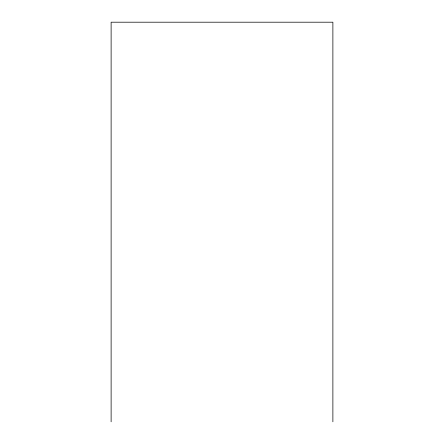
<?xml version="1.0" encoding="UTF-8"?>
<svg xmlns="http://www.w3.org/2000/svg" width="444" height="444" viewBox="0 0 444 444"><rect width="100%" height="100%" fill="white"/><g stroke="black" fill="none" stroke-linecap="round" stroke-linejoin="round"><path stroke-width="0.67" d="M332.883 421.8L332.883 22.2L111.117 22.2L111.117 421.8"/></g></svg>
